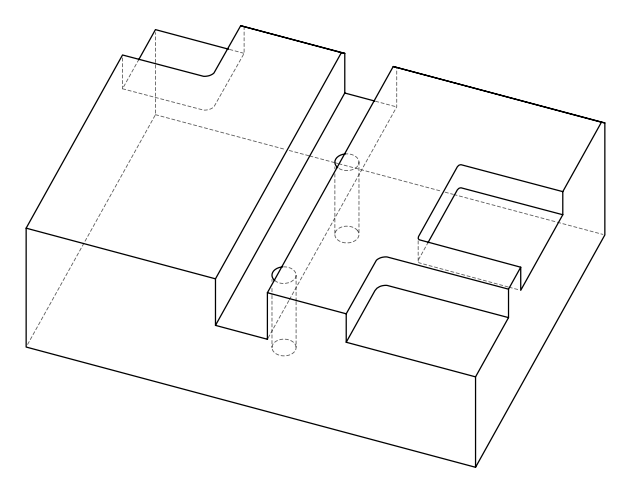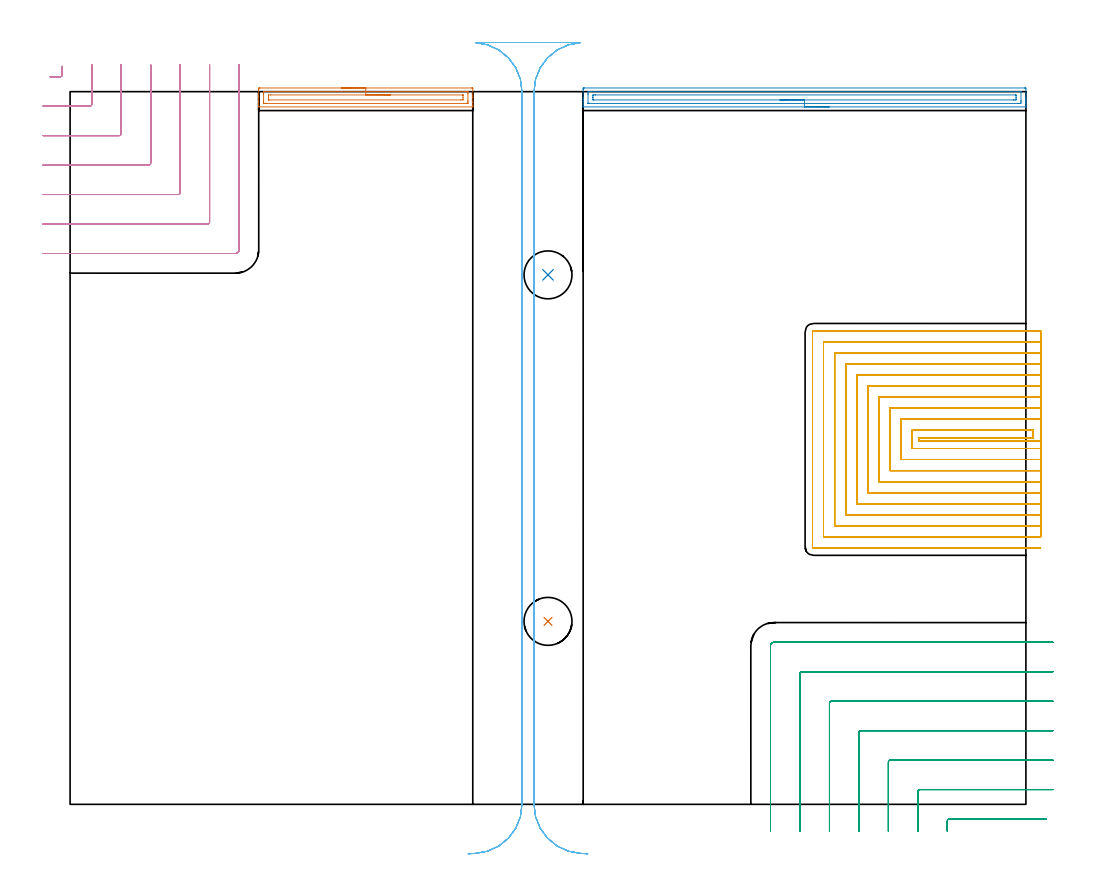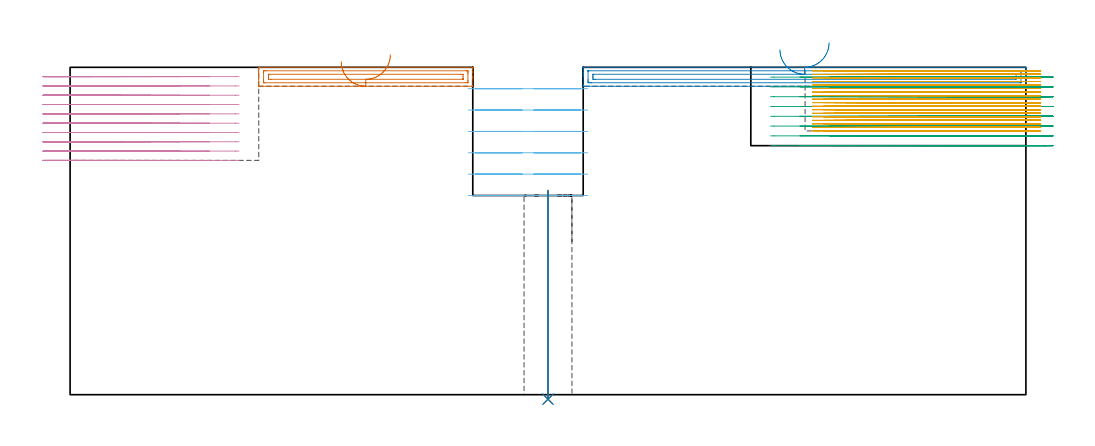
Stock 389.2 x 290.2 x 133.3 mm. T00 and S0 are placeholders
(PLAN: 8 operations, 4 tool changes, 151.3 min)
(1 AREA_MILL | FG_CHAMFER_SURFACE | UGT0205_001 | 2.3 min | 2867 mm3)
(2 AREA_MILL_1 | FG_CHAMFER_SURFACE_1 | UGT0205_001 | 4.54 min | 5488 mm3)
(3 MILL_CORNER_NOTCH_RECTANGULAR | CORNER_NOTCH_RECTANGULAR | NXT0201_012 | Follow Part, ap 4, ae 75% | 14.84 min | 263790 mm3)
(4 MILL_CORNER_NOTCH_RECTANGULAR_1 | CORNER_NOTCH_RECTANGULAR_1 | NXT0201_012 | Follow Part, ap 4, ae 75% | 13.49 min | 214256 mm3)
(5 MILL_SLOT | SLOT_PARTIAL_RECTANGULAR | NXT0201_008 | Follow Part, ap 1.5, ae 75% | 106.32 min | 219724 mm3)
(6 MILL_RECTANGULAR_SLOT | SLOT_RECTANGULAR | UGT0201_019 | Follow Part, ap 10, ae 75% | 9.11 min | 679936 mm3)
(7 INDEXABLE_INSERT_DRILL_THROUGH_HOLE_FROM_SOLID | STEP1HOLE | NXT0302_010 | 0.35 min | 24187 mm3)
(8 INDEXABLE_INSERT_DRILL_THROUGH_HOLE_FROM_SOLID_1 | STEP1HOLE_1 | NXT0302_010 | 0.35 min | 24185 mm3)
(TOOL UGT0205_001 | Chamfer Mill 20 x 3 x 45 deg. | D20 FL50 Z2)
(TOOL NXT0201_012 | ENDMILL 16mm [2P460-1600-NA 1630] | D16 FL38 Z6)
(TOOL NXT0201_008 | ENDMILL 6mm [2P460-0600-NA 1630] | D6 FL26 Z6)
(TOOL UGT0201_019 | End mill 40 mm | D40 FL63 Z6)
(TOOL NXT0302_010 | Index. Insert Drill 19.5mm [880-D1950L25-05] | D19.5 PA176 FL98 Z2)
(OP 1 AREA_MILL)
G17 G21 G94 G90
T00 M6
G54
G17 G0 G90 X110.4 Y291.7 S1061 M3
G43 Z143.3 H0
Z135.6
G94 G1 X110.438 Z134.728 F250.
X110.552 Z133.864
X110.741 Z133.012
X111.003 Z132.18
X111.337 Z131.374
X111.74 Z130.6
X112.208 Z129.864
X112.74 Z129.172
X113.329 Z128.529
X113.972 Z127.94
X114.664 Z127.409
X115.4 Z126.94
X116.174 Z126.537
X116.98 Z126.203
X117.812 Z125.941
X118.664 Z125.752
X119.528 Z125.638
X120.4 Z125.6
X163.459 Y291.699 Z125.601
X163.813 Y291.696
X163.99 Y291.692 Z125.605
X164. Y291.348 Z125.948
Y288.724 Z128.57
Y288.04 Z129.257
Y287.85 Z129.448
Y286.101 Z131.195
Y285.72 Z131.579
Y284.733 Z132.565
Y284.352 Z132.946
Y284.153 Z133.145
X163.998 Y284.075 Z133.218
X163.99 Y284.003 Z133.289
X163.903 Y284. Z133.3
X76.897
X76.81 Y284.003 Z133.289
X76.802 Y284.075 Z133.218
X76.8 Y284.153 Z133.145
Y284.733 Z132.565
Y285.72 Z131.578
Y286.101 Z131.195
Y286.292 Z131.005
Y288.04 Z129.257
Y288.724 Z128.57
Y291.006 Z126.29
X76.804 Y291.348 Z125.948
X76.81 Y291.692 Z125.605
X76.987 Y291.696 Z125.601
X77.341 Y291.7 Z125.6
X120.4
Y290.286 Z127.014
X160.986
X161.684 Y290.284 Z127.016
X161.878 Y290.282 Z127.018
X161.977 Y290.279 Z127.021
X161.99 Y290.247 Z127.053
X161.996 Y290.165 Z127.135
X161.999 Y289.599 Z127.701
X162. Y289.287 Z128.013
Y286.664 Z130.636
X161.999 Y286.101 Z131.199
X161.998 Y285.792 Z131.508
X161.99 Y285.479 Z131.821
X161.98 Y285.421 Z131.879
X161.945 Y285.419 Z131.881
X161.858 Y285.416 Z131.884
X161.684 Y285.415 Z131.885
X161.493 Y285.414 Z131.886
X79.814
X79.116 Y285.416 Z131.884
X78.922 Y285.418 Z131.882
X78.823 Y285.421 Z131.879
X78.81 Y285.453 Z131.847
X78.804 Y285.534 Z131.766
X78.801 Y286.101 Z131.199
X78.8 Y286.413 Z130.887
Y289.036 Z128.264
X78.801 Y289.599 Z127.701
X78.802 Y289.908 Z127.392
X78.81 Y290.221 Z127.079
X78.82 Y290.279 Z127.021
X78.855 Y290.281 Z127.019
X78.942 Y290.284 Z127.016
X79.116 Y290.285 Z127.015
X79.307 Y290.286 Z127.014
X120.4
Y288.872 Z128.428
X159.759 Y288.871 Z128.429
X159.908 Y288.87 Z128.43
X159.957 Y288.868 Z128.432
X159.988 Y288.865 Z128.435
X159.993 Y288.815 Z128.485
X159.998 Y288.724 Z128.576
X160. Y288.634 Z128.666
Y287.76 Z129.54
X159.995 Y286.976 Z130.324
X159.992 Y286.893 Z130.407
X159.975 Y286.835 Z130.465
X159.02 Y286.829 Z130.471
X81.041
X80.892 Y286.83 Z130.47
X80.843 Y286.832 Z130.468
X80.812 Y286.835 Z130.465
X80.807 Y286.885 Z130.415
X80.802 Y286.976 Z130.324
X80.8 Y287.066 Z130.234
Y287.94 Z129.36
X80.805 Y288.724 Z128.576
X80.808 Y288.807 Z128.493
X80.825 Y288.865 Z128.435
X81.78 Y288.871 Z128.429
X120.4 Y288.872 Z128.428
X121.272 Z128.467
X122.136 Z128.58
X122.988 Z128.769
X123.82 Z129.032
X124.626 Z129.365
X125.4 Z129.768
X126.136 Z130.237
X126.828 Z130.768
X127.471 Z131.357
X128.06 Z132.001
X128.592 Z132.693
X129.06 Z133.428
X129.463 Z134.202
X129.797 Z135.008
X130.059 Z135.84
X130.248 Z136.692
X130.362 Z137.557
X130.4 Z138.428
G0 Z143.3
M5
M2
(OP 2 AREA_MILL_1)
G17 G21 G94 G90
T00 M6
G54
G17 G0 G90 X309.05 Y284. S1061 M3
G43 Z143.3 H0
G94 G1 X309.012 Z142.428 F250.
X308.898 Z141.563
X308.709 Z140.712
X308.447 Z139.88
X308.113 Z139.074
X307.71 Z138.3
X307.242 Z137.564
X306.71 Z136.872
X306.121 Z136.229
X305.478 Z135.639
X304.786 Z135.108
X304.05 Z134.64
X303.276 Z134.237
X302.47 Z133.903
X301.638 Z133.641
X300.786 Z133.452
X299.922 Z133.338
X299.05 Z133.3
X209.042
X208.91 Y284.002 Z133.288
X208.902 Y284.111 Z133.181
X208.9 Y284.224 Z133.074
Y284.909 Z132.39
Y285.544 Z131.755
Y286.101 Z131.195
Y286.38 Z130.917
Y286.976 Z130.321
Y287.254 Z130.043
Y287.847 Z129.447
Y291.05 Z126.247
X208.903 Y291.348 Z125.949
X208.91 Y291.692 Z125.604
X209.131 Y291.697 Z125.601
X209.488 Y291.7 Z125.6
X388.613
X388.969 Y291.697 Z125.601
X389.19 Y291.692 Z125.604
X389.2 Y291.348 Z125.949
Y287.85 Z129.444
Y287.254 Z130.043
Y286.976 Z130.321
Y286.38 Z130.917
Y286.101 Z131.195
Y285.544 Z131.755
Y285.227 Z132.072
Y284.224 Z133.074
X389.198 Y284.111 Z133.181
X389.19 Y284.002 Z133.288
X389.058 Y284. Z133.3
X299.05
Y285.414 Z131.886
X211.27 Y285.415 Z131.885
X211.077 Y285.416 Z131.884
X210.938 Y285.42 Z131.88
X210.911 Y285.421 Z131.879
X210.906 Y285.439 Z131.861
X210.903 Y285.462 Z131.838
X210.901 Y285.589 Z131.711
X210.9 Y289.087 Z128.213
X210.904 Y289.599 Z127.701
X210.909 Y289.952 Z127.348
X210.929 Y290.279 Z127.021
X211.27 Y290.283 Z127.017
X211.462 Y290.285 Z127.015
X212.161 Y290.286 Z127.014
X212.352
X386.83 Y290.285 Z127.015
X387.023 Y290.284 Z127.016
X387.162 Y290.28 Z127.02
X387.189 Y290.279 Z127.021
X387.194 Y290.261 Z127.039
X387.197 Y290.238 Z127.062
X387.199 Y290.111 Z127.189
X387.2 Y286.613 Z130.687
X387.196 Y286.101 Z131.199
X387.191 Y285.748 Z131.552
X387.171 Y285.421 Z131.879
X386.83 Y285.417 Z131.883
X386.638 Y285.415 Z131.885
X385.939 Y285.414 Z131.886
X385.748
X299.05
Y286.828 Z130.472
X213.201 Y286.829 Z130.471
X213.052 Y286.831 Z130.469
X212.912 Y286.835 Z130.465
X212.905 Y286.976 Z130.324
X212.901 Y287.124 Z130.176
X212.9 Y287.85 Z129.45
Y287.999 Z129.301
X212.906 Y288.724 Z128.576
X212.909 Y288.864 Z128.436
X213.052 Y288.867 Z128.433
X213.794 Y288.871 Z128.429
X213.943 Y288.872 Z128.428
X384.899 Y288.871 Z128.429
X385.048 Y288.869 Z128.431
X385.188 Y288.865 Z128.435
X385.195 Y288.724 Z128.576
X385.199 Y288.576 Z128.724
X385.2 Y287.85 Z129.45
Y287.701 Z129.599
X385.194 Y286.976 Z130.324
X385.191 Y286.835 Z130.465
X385.048 Y286.833 Z130.467
X384.306 Y286.829 Z130.471
X384.157 Y286.828 Z130.472
X299.05
X298.178 Z130.51
X297.314 Z130.623
X296.462 Z130.812
X295.63 Z131.075
X294.824 Z131.408
X294.05 Z131.811
X293.314 Z132.28
X292.622 Z132.811
X291.979 Z133.4
X291.39 Z134.044
X290.858 Z134.736
X290.39 Z135.472
X289.987 Z136.245
X289.653 Z137.051
X289.391 Z137.883
X289.202 Z138.735
X289.088 Z139.6
X289.05 Z140.472
G0 Z143.3
M5
M2
(OP 3 MILL_CORNER_NOTCH_RECTANGULAR)
G17 G21 G94 G90
T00 M6
G54
G17 G0 G90 X397.492 Y-6. S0 M3
G43 Z143.3 H1
Z129.312
G94 G1 X394.492 F250.
X357.994 F500.
G3 X357.2 Y-6.794 R0.8
G1 Y-8.
Y-11. F250.
G0 Z143.3
X400.2 Y6.
Z129.312
G1 X397.2
X345.995 F500.
G3 X345.2 Y5.205 R0.8
G1 Y-8.
Y-11. F250.
G0 Z143.3
X400.2 Y18.
Z129.312
G1 X397.2
X333.995 F500.
G3 X333.2 Y17.205 R0.8
G1 Y-8.
Y-11. F250.
G0 Z143.3
X400.2 Y30.
Z129.312
G1 X397.2
X321.995 F500.
G3 X321.2 Y29.205 R0.8
G1 Y-8.
Y-11. F250.
G0 Z143.3
X400.2 Y42.
Z129.312
G1 X397.2
X309.996 F500.
G3 X309.2 Y41.204 R0.8
G1 Y-8.
Y-11. F250.
G0 Z143.3
X400.2 Y54.
Z129.312
G1 X397.2
X297.996 F500.
G3 X297.2 Y53.204 R0.8
G1 Y-8.
Y-11. F250.
G0 Z143.3
X400.2 Y66.
Z129.312
G1 X397.2
X286.6 F500.
G3 X285.2 Y64.6 R1.4
G1 Y-8.
Y-11. F250.
G0 Z143.3
X397.492 Y-6.
Z125.325
G1 X394.492
X357.994 F500.
G3 X357.2 Y-6.794 R0.8
G1 Y-8.
Y-11. F250.
G0 Z143.3
X400.2 Y6.
Z125.325
G1 X397.2
X345.995 F500.
G3 X345.2 Y5.205 R0.8
G1 Y-8.
Y-11. F250.
G0 Z143.3
X400.2 Y18.
Z125.325
G1 X397.2
X333.995 F500.
G3 X333.2 Y17.205 R0.8
G1 Y-8.
Y-11. F250.
G0 Z143.3
X400.2 Y30.
Z125.325
G1 X397.2
X321.995 F500.
G3 X321.2 Y29.205 R0.8
G1 Y-8.
Y-11. F250.
G0 Z143.3
X400.2 Y42.
Z125.325
G1 X397.2
X309.996 F500.
G3 X309.2 Y41.204 R0.8
G1 Y-8.
Y-11. F250.
G0 Z143.3
X400.2 Y54.
Z125.325
G1 X397.2
X297.996 F500.
G3 X297.2 Y53.204 R0.8
G1 Y-8.
Y-11. F250.
G0 Z143.3
X400.2 Y66.
Z125.325
G1 X397.2
X286.6 F500.
G3 X285.2 Y64.6 R1.4
G1 Y-8.
Y-11. F250.
G0 Z143.3
X397.492 Y-6.
Z121.337
G1 X394.492
X357.994 F500.
G3 X357.2 Y-6.794 R0.8
G1 Y-8.
Y-11. F250.
G0 Z143.3
X400.2 Y6.
Z121.337
G1 X397.2
X345.995 F500.
G3 X345.2 Y5.205 R0.8
G1 Y-8.
Y-11. F250.
G0 Z143.3
X400.2 Y18.
Z121.337
G1 X397.2
X333.995 F500.
G3 X333.2 Y17.205 R0.8
G1 Y-8.
Y-11. F250.
G0 Z143.3
X400.2 Y30.
Z121.337
G1 X397.2
X321.995 F500.
G3 X321.2 Y29.205 R0.8
G1 Y-8.
Y-11. F250.
G0 Z143.3
X400.2 Y42.
Z121.337
G1 X397.2
X309.996 F500.
G3 X309.2 Y41.204 R0.8
G1 Y-8.
Y-11. F250.
G0 Z143.3
X400.2 Y54.
Z121.337
G1 X397.2
X297.996 F500.
G3 X297.2 Y53.204 R0.8
G1 Y-8.
Y-11. F250.
G0 Z143.3
X400.2 Y66.
Z121.337
G1 X397.2
X286.6 F500.
G3 X285.2 Y64.6 R1.4
G1 Y-8.
Y-11. F250.
G0 Z143.3
X397.492 Y-6.
Z117.35
G1 X394.492
X357.994 F500.
G3 X357.2 Y-6.794 R0.8
G1 Y-8.
Y-11. F250.
G0 Z143.3
X400.2 Y6.
Z117.35
G1 X397.2
X345.995 F500.
G3 X345.2 Y5.205 R0.8
G1 Y-8.
Y-11. F250.
G0 Z143.3
X400.2 Y18.
Z117.35
G1 X397.2
X333.995 F500.
G3 X333.2 Y17.205 R0.8
G1 Y-8.
Y-11. F250.
G0 Z143.3
X400.2 Y30.
Z117.35
G1 X397.2
X321.995 F500.
G3 X321.2 Y29.205 R0.8
G1 Y-8.
Y-11. F250.
G0 Z143.3
X400.2 Y42.
Z117.35
G1 X397.2
X309.996 F500.
G3 X309.2 Y41.204 R0.8
G1 Y-8.
Y-11. F250.
G0 Z143.3
X400.2 Y54.
Z117.35
G1 X397.2
X297.996 F500.
G3 X297.2 Y53.204 R0.8
G1 Y-8.
Y-11. F250.
G0 Z143.3
X400.2 Y66.
Z117.35
G1 X397.2
X286.6 F500.
G3 X285.2 Y64.6 R1.4
G1 Y-8.
Y-11. F250.
G0 Z143.3
X397.492 Y-6.
Z113.362
G1 X394.492
X357.994 F500.
G3 X357.2 Y-6.794 R0.8
G1 Y-8.
Y-11. F250.
G0 Z143.3
X400.2 Y6.
Z113.362
G1 X397.2
X345.995 F500.
G3 X345.2 Y5.205 R0.8
G1 Y-8.
Y-11. F250.
G0 Z143.3
X400.2 Y18.
Z113.362
G1 X397.2
X333.995 F500.
G3 X333.2 Y17.205 R0.8
G1 Y-8.
Y-11. F250.
G0 Z143.3
X400.2 Y30.
Z113.362
G1 X397.2
X321.995 F500.
G3 X321.2 Y29.205 R0.8
G1 Y-8.
Y-11. F250.
G0 Z143.3
X400.2 Y42.
Z113.362
G1 X397.2
X309.996 F500.
G3 X309.2 Y41.204 R0.8
G1 Y-8.
Y-11. F250.
G0 Z143.3
X400.2 Y54.
Z113.362
G1 X397.2
X297.996 F500.
G3 X297.2 Y53.204 R0.8
G1 Y-8.
Y-11. F250.
G0 Z143.3
X400.2 Y66.
Z113.362
G1 X397.2
X286.6 F500.
G3 X285.2 Y64.6 R1.4
G1 Y-8.
Y-11. F250.
G0 Z143.3
X397.492 Y-6.
Z109.375
G1 X394.492
X357.994 F500.
G3 X357.2 Y-6.794 R0.8
G1 Y-8.
Y-11. F250.
G0 Z143.3
X400.2 Y6.
Z109.375
G1 X397.2
X345.995 F500.
G3 X345.2 Y5.205 R0.8
G1 Y-8.
Y-11. F250.
G0 Z143.3
X400.2 Y18.
Z109.375
G1 X397.2
X333.995 F500.
G3 X333.2 Y17.205 R0.8
G1 Y-8.
Y-11. F250.
G0 Z143.3
X400.2 Y30.
Z109.375
G1 X397.2
X321.995 F500.
G3 X321.2 Y29.205 R0.8
G1 Y-8.
Y-11. F250.
G0 Z143.3
X400.2 Y42.
Z109.375
G1 X397.2
X309.996 F500.
G3 X309.2 Y41.204 R0.8
G1 Y-8.
Y-11. F250.
G0 Z143.3
X400.2 Y54.
Z109.375
G1 X397.2
X297.996 F500.
G3 X297.2 Y53.204 R0.8
G1 Y-8.
Y-11. F250.
G0 Z143.3
X400.2 Y66.
Z109.375
G1 X397.2
X286.6 F500.
G3 X285.2 Y64.6 R1.4
G1 Y-8.
Y-11. F250.
G0 Z143.3
X397.492 Y-6.
Z105.387
G1 X394.492
X357.994 F500.
G3 X357.2 Y-6.794 R0.8
G1 Y-8.
Y-11. F250.
G0 Z143.3
X400.2 Y6.
Z105.387
G1 X397.2
X345.995 F500.
G3 X345.2 Y5.205 R0.8
G1 Y-8.
Y-11. F250.
G0 Z143.3
X400.2 Y18.
Z105.387
G1 X397.2
X333.995 F500.
G3 X333.2 Y17.205 R0.8
G1 Y-8.
Y-11. F250.
G0 Z143.3
X400.2 Y30.
Z105.387
G1 X397.2
X321.995 F500.
G3 X321.2 Y29.205 R0.8
G1 Y-8.
Y-11. F250.
G0 Z143.3
X400.2 Y42.
Z105.387
G1 X397.2
X309.996 F500.
G3 X309.2 Y41.204 R0.8
G1 Y-8.
Y-11. F250.
G0 Z143.3
X400.2 Y54.
Z105.387
G1 X397.2
X297.996 F500.
G3 X297.2 Y53.204 R0.8
G1 Y-8.
Y-11. F250.
G0 Z143.3
X400.2 Y66.
Z105.387
G1 X397.2
X286.6 F500.
G3 X285.2 Y64.6 R1.4
G1 Y-8.
Y-11. F250.
G0 Z143.3
X397.492 Y-6.
Z101.4
G1 X394.492
X357.994 F500.
G3 X357.2 Y-6.794 R0.8
G1 Y-8.
Y-11. F250.
G0 Z143.3
X400.2 Y6.
Z101.4
G1 X397.2
X345.995 F500.
G3 X345.2 Y5.205 R0.8
G1 Y-8.
Y-11. F250.
G0 Z143.3
X400.2 Y18.
Z101.4
G1 X397.2
X333.995 F500.
G3 X333.2 Y17.205 R0.8
G1 Y-8.
Y-11. F250.
G0 Z143.3
X400.2 Y30.
Z101.4
G1 X397.2
X321.995 F500.
G3 X321.2 Y29.205 R0.8
G1 Y-8.
Y-11. F250.
G0 Z143.3
X400.2 Y42.
Z101.4
G1 X397.2
X309.996 F500.
G3 X309.2 Y41.204 R0.8
G1 Y-8.
Y-11. F250.
G0 Z143.3
X400.2 Y54.
Z101.4
G1 X397.2
X297.996 F500.
G3 X297.2 Y53.204 R0.8
G1 Y-8.
Y-11. F250.
G0 Z143.3
X400.2 Y66.
Z101.4
G1 X397.2
X286.6 F500.
G3 X285.2 Y64.6 R1.4
G1 Y-8.
Y-11. F250.
G0 Z143.3
M5
M2
(OP 4 MILL_CORNER_NOTCH_RECTANGULAR_1)
G17 G21 G94 G90
T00 M6
G54
G17 G0 G90 X-8.176 Y296.3 S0 M3
G43 Z143.3 H1
Z129.51
G94 G1 X-5.176 F250.
X-3.994
G3 X-3.2 Y297.094 R0.8
G1 Y297.532
Y300.532
G0 Z143.3
X-11. Y284.3
Z129.51
G1 X-8.
X8.005 F500.
G3 X8.8 Y285.095 R0.8
G1 Y298.2
Y301.2 F250.
G0 Z143.3
X-11. Y272.3
Z129.51
G1 X-8.
X20.005 F500.
G3 X20.8 Y273.095 R0.8
G1 Y298.2
Y301.2 F250.
G0 Z143.3
X-11. Y260.3
Z129.51
G1 X-8.
X32.005 F500.
G3 X32.8 Y261.095 R0.8
G1 Y298.2
Y301.2 F250.
G0 Z143.3
X-11. Y248.3
Z129.51
G1 X-8.
X44.004 F500.
G3 X44.8 Y249.096 R0.8
G1 Y298.2
Y301.2 F250.
G0 Z143.3
X-11. Y236.3
Z129.51
G1 X-8.
X56.004 F500.
G3 X56.8 Y237.096 R0.8
G1 Y298.2
Y301.2 F250.
G0 Z143.3
X-11. Y224.3
Z129.51
G1 X-8.
X67.3 F500.
G3 X68.8 Y225.8 R1.5
G1 Y298.2
Y301.2 F250.
G0 Z143.3
X-8.176 Y296.3
Z125.72
G1 X-5.176
X-3.994
G3 X-3.2 Y297.094 R0.8
G1 Y297.532
Y300.532
G0 Z143.3
X-11. Y284.3
Z125.72
G1 X-8.
X8.005 F500.
G3 X8.8 Y285.095 R0.8
G1 Y298.2
Y301.2 F250.
G0 Z143.3
X-11. Y272.3
Z125.72
G1 X-8.
X20.005 F500.
G3 X20.8 Y273.095 R0.8
G1 Y298.2
Y301.2 F250.
G0 Z143.3
X-11. Y260.3
Z125.72
G1 X-8.
X32.005 F500.
G3 X32.8 Y261.095 R0.8
G1 Y298.2
Y301.2 F250.
G0 Z143.3
X-11. Y248.3
Z125.72
G1 X-8.
X44.004 F500.
G3 X44.8 Y249.096 R0.8
G1 Y298.2
Y301.2 F250.
G0 Z143.3
X-11. Y236.3
Z125.72
G1 X-8.
X56.004 F500.
G3 X56.8 Y237.096 R0.8
G1 Y298.2
Y301.2 F250.
G0 Z143.3
X-11. Y224.3
Z125.72
G1 X-8.
X67.3 F500.
G3 X68.8 Y225.8 R1.5
G1 Y298.2
Y301.2 F250.
G0 Z143.3
X-8.176 Y296.3
Z121.93
G1 X-5.176
X-3.994
G3 X-3.2 Y297.094 R0.8
G1 Y297.532
Y300.532
G0 Z143.3
X-11. Y284.3
Z121.93
G1 X-8.
X8.005 F500.
G3 X8.8 Y285.095 R0.8
G1 Y298.2
Y301.2 F250.
G0 Z143.3
X-11. Y272.3
Z121.93
G1 X-8.
X20.005 F500.
G3 X20.8 Y273.095 R0.8
G1 Y298.2
Y301.2 F250.
G0 Z143.3
X-11. Y260.3
Z121.93
G1 X-8.
X32.005 F500.
G3 X32.8 Y261.095 R0.8
G1 Y298.2
Y301.2 F250.
G0 Z143.3
X-11. Y248.3
Z121.93
G1 X-8.
X44.004 F500.
G3 X44.8 Y249.096 R0.8
G1 Y298.2
Y301.2 F250.
G0 Z143.3
X-11. Y236.3
Z121.93
G1 X-8.
X56.004 F500.
G3 X56.8 Y237.096 R0.8
G1 Y298.2
Y301.2 F250.
G0 Z143.3
X-11. Y224.3
Z121.93
G1 X-8.
X67.3 F500.
G3 X68.8 Y225.8 R1.5
G1 Y298.2
Y301.2 F250.
G0 Z143.3
X-8.176 Y296.3
Z118.14
G1 X-5.176
X-3.994
G3 X-3.2 Y297.094 R0.8
G1 Y297.532
Y300.532
G0 Z143.3
X-11. Y284.3
Z118.14
G1 X-8.
X8.005 F500.
G3 X8.8 Y285.095 R0.8
G1 Y298.2
Y301.2 F250.
G0 Z143.3
X-11. Y272.3
Z118.14
G1 X-8.
X20.005 F500.
G3 X20.8 Y273.095 R0.8
G1 Y298.2
Y301.2 F250.
G0 Z143.3
X-11. Y260.3
Z118.14
G1 X-8.
X32.005 F500.
G3 X32.8 Y261.095 R0.8
G1 Y298.2
Y301.2 F250.
G0 Z143.3
X-11. Y248.3
Z118.14
G1 X-8.
X44.004 F500.
G3 X44.8 Y249.096 R0.8
G1 Y298.2
Y301.2 F250.
G0 Z143.3
X-11. Y236.3
Z118.14
G1 X-8.
X56.004 F500.
G3 X56.8 Y237.096 R0.8
G1 Y298.2
Y301.2 F250.
G0 Z143.3
X-11. Y224.3
Z118.14
G1 X-8.
X67.3 F500.
G3 X68.8 Y225.8 R1.5
G1 Y298.2
Y301.2 F250.
G0 Z143.3
X-8.176 Y296.3
Z114.35
G1 X-5.176
X-3.994
G3 X-3.2 Y297.094 R0.8
G1 Y297.532
Y300.532
G0 Z143.3
X-11. Y284.3
Z114.35
G1 X-8.
X8.005 F500.
G3 X8.8 Y285.095 R0.8
G1 Y298.2
Y301.2 F250.
G0 Z143.3
X-11. Y272.3
Z114.35
G1 X-8.
X20.005 F500.
G3 X20.8 Y273.095 R0.8
G1 Y298.2
Y301.2 F250.
G0 Z143.3
X-11. Y260.3
Z114.35
G1 X-8.
X32.005 F500.
G3 X32.8 Y261.095 R0.8
G1 Y298.2
Y301.2 F250.
G0 Z143.3
X-11. Y248.3
Z114.35
G1 X-8.
X44.004 F500.
G3 X44.8 Y249.096 R0.8
G1 Y298.2
Y301.2 F250.
G0 Z143.3
X-11. Y236.3
Z114.35
G1 X-8.
X56.004 F500.
G3 X56.8 Y237.096 R0.8
G1 Y298.2
Y301.2 F250.
G0 Z143.3
X-11. Y224.3
Z114.35
G1 X-8.
X67.3 F500.
G3 X68.8 Y225.8 R1.5
G1 Y298.2
Y301.2 F250.
G0 Z143.3
X-8.176 Y296.3
Z110.56
G1 X-5.176
X-3.994
G3 X-3.2 Y297.094 R0.8
G1 Y297.532
Y300.532
G0 Z143.3
X-11. Y284.3
Z110.56
G1 X-8.
X8.005 F500.
G3 X8.8 Y285.095 R0.8
G1 Y298.2
Y301.2 F250.
G0 Z143.3
X-11. Y272.3
Z110.56
G1 X-8.
X20.005 F500.
G3 X20.8 Y273.095 R0.8
G1 Y298.2
Y301.2 F250.
G0 Z143.3
X-11. Y260.3
Z110.56
G1 X-8.
X32.005 F500.
G3 X32.8 Y261.095 R0.8
G1 Y298.2
Y301.2 F250.
G0 Z143.3
X-11. Y248.3
Z110.56
G1 X-8.
X44.004 F500.
G3 X44.8 Y249.096 R0.8
G1 Y298.2
Y301.2 F250.
G0 Z143.3
X-11. Y236.3
Z110.56
G1 X-8.
X56.004 F500.
G3 X56.8 Y237.096 R0.8
G1 Y298.2
Y301.2 F250.
G0 Z143.3
X-11. Y224.3
Z110.56
G1 X-8.
X67.3 F500.
G3 X68.8 Y225.8 R1.5
G1 Y298.2
Y301.2 F250.
G0 Z143.3
X-8.176 Y296.3
Z106.77
G1 X-5.176
X-3.994
G3 X-3.2 Y297.094 R0.8
G1 Y297.532
Y300.532
G0 Z143.3
X-11. Y284.3
Z106.77
G1 X-8.
X8.005 F500.
G3 X8.8 Y285.095 R0.8
G1 Y298.2
Y301.2 F250.
G0 Z143.3
X-11. Y272.3
Z106.77
G1 X-8.
X20.005 F500.
G3 X20.8 Y273.095 R0.8
G1 Y298.2
Y301.2 F250.
G0 Z143.3
X-11. Y260.3
Z106.77
G1 X-8.
X32.005 F500.
G3 X32.8 Y261.095 R0.8
G1 Y298.2
Y301.2 F250.
G0 Z143.3
X-11. Y248.3
Z106.77
G1 X-8.
X44.004 F500.
G3 X44.8 Y249.096 R0.8
G1 Y298.2
Y301.2 F250.
G0 Z143.3
X-11. Y236.3
Z106.77
G1 X-8.
X56.004 F500.
G3 X56.8 Y237.096 R0.8
G1 Y298.2
Y301.2 F250.
G0 Z143.3
X-11. Y224.3
Z106.77
G1 X-8.
X67.3 F500.
G3 X68.8 Y225.8 R1.5
G1 Y298.2
Y301.2 F250.
G0 Z143.3
X-8.176 Y296.3
Z102.98
G1 X-5.176
X-3.994
G3 X-3.2 Y297.094 R0.8
G1 Y297.532
Y300.532
G0 Z143.3
X-11. Y284.3
Z102.98
G1 X-8.
X8.005 F500.
G3 X8.8 Y285.095 R0.8
G1 Y298.2
Y301.2 F250.
G0 Z143.3
X-11. Y272.3
Z102.98
G1 X-8.
X20.005 F500.
G3 X20.8 Y273.095 R0.8
G1 Y298.2
Y301.2 F250.
G0 Z143.3
X-11. Y260.3
Z102.98
G1 X-8.
X32.005 F500.
G3 X32.8 Y261.095 R0.8
G1 Y298.2
Y301.2 F250.
G0 Z143.3
X-11. Y248.3
Z102.98
G1 X-8.
X44.004 F500.
G3 X44.8 Y249.096 R0.8
G1 Y298.2
Y301.2 F250.
G0 Z143.3
X-11. Y236.3
Z102.98
G1 X-8.
X56.004 F500.
G3 X56.8 Y237.096 R0.8
G1 Y298.2
Y301.2 F250.
G0 Z143.3
X-11. Y224.3
Z102.98
G1 X-8.
X67.3 F500.
G3 X68.8 Y225.8 R1.5
G1 Y298.2
Y301.2 F250.
G0 Z143.3
X-8.176 Y296.3
Z99.19
G1 X-5.176
X-3.994
G3 X-3.2 Y297.094 R0.8
G1 Y297.532
Y300.532
G0 Z143.3
X-11. Y284.3
Z99.19
G1 X-8.
X8.005 F500.
G3 X8.8 Y285.095 R0.8
G1 Y298.2
Y301.2 F250.
G0 Z143.3
X-11. Y272.3
Z99.19
G1 X-8.
X20.005 F500.
G3 X20.8 Y273.095 R0.8
G1 Y298.2
Y301.2 F250.
G0 Z143.3
X-11. Y260.3
Z99.19
G1 X-8.
X32.005 F500.
G3 X32.8 Y261.095 R0.8
G1 Y298.2
Y301.2 F250.
G0 Z143.3
X-11. Y248.3
Z99.19
G1 X-8.
X44.004 F500.
G3 X44.8 Y249.096 R0.8
G1 Y298.2
Y301.2 F250.
G0 Z143.3
X-11. Y236.3
Z99.19
G1 X-8.
X56.004 F500.
G3 X56.8 Y237.096 R0.8
G1 Y298.2
Y301.2 F250.
G0 Z143.3
X-11. Y224.3
Z99.19
G1 X-8.
X67.3 F500.
G3 X68.8 Y225.8 R1.5
G1 Y298.2
Y301.2 F250.
G0 Z143.3
X-8.176 Y296.3
Z95.4
G1 X-5.176
X-3.994
G3 X-3.2 Y297.094 R0.8
G1 Y297.532
Y300.532
G0 Z143.3
X-11. Y284.3
Z95.4
G1 X-8.
X8.005 F500.
G3 X8.8 Y285.095 R0.8
G1 Y298.2
Y301.2 F250.
G0 Z143.3
X-11. Y272.3
Z95.4
G1 X-8.
X20.005 F500.
G3 X20.8 Y273.095 R0.8
G1 Y298.2
Y301.2 F250.
G0 Z143.3
X-11. Y260.3
Z95.4
G1 X-8.
X32.005 F500.
G3 X32.8 Y261.095 R0.8
G1 Y298.2
Y301.2 F250.
G0 Z143.3
X-11. Y248.3
Z95.4
G1 X-8.
X44.004 F500.
G3 X44.8 Y249.096 R0.8
G1 Y298.2
Y301.2 F250.
G0 Z143.3
X-11. Y236.3
Z95.4
G1 X-8.
X56.004 F500.
G3 X56.8 Y237.096 R0.8
G1 Y298.2
Y301.2 F250.
G0 Z143.3
X-11. Y224.3
Z95.4
G1 X-8.
X67.3 F500.
G3 X68.8 Y225.8 R1.5
G1 Y298.2
Y301.2 F250.
G0 Z143.3
M5
M2
(OP 5 MILL_SLOT)
G17 G21 G94 G90
T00 M6
G54
G17 G0 G90 X395.2 Y147.9 S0 M3
G43 Z143.3 H1
Z131.861
G94 G1 X392.2 F250.
X345.8 F500.
Y149.3
X392.2
Y152.3
X342.8
Y144.9
X392.2
X395.2 F250.
Y156.8
X392.2
X338.3 F500.
Y140.4
X392.2
X395.2 F250.
Y161.3
X392.2
X333.8 F500.
Y135.9
X392.2
X395.2 F250.
Y165.8
X392.2
X329.3 F500.
Y131.4
X392.2
X395.2 F250.
Y170.3
X392.2
X324.8 F500.
Y126.9
X392.2
X395.2 F250.
Y174.8
X392.2
X320.3 F500.
Y122.4
X392.2
X395.2 F250.
Y179.3
X392.2
X315.8 F500.
Y117.9
X392.2
X395.2 F250.
Y183.8
X392.2
X311.3 F500.
Y113.4
X392.2
X395.2 F250.
Y188.3
X392.2
X306.8 F500.
Y108.9
X392.2
X395.2 F250.
Y192.8
X392.2
X302.7 F500.
G3 X302.3 Y192.4 R0.4
G1 Y104.8
G3 X302.7 Y104.4 R0.4
G1 X392.2
X395.2 F250.
G0 Y147.9 Z130.422
G1 X392.2
X345.8 F500.
Y149.3
X392.2
Y152.3
X342.8
Y144.9
X392.2
X395.2 F250.
Y156.8
X392.2
X338.3 F500.
Y140.4
X392.2
X395.2 F250.
Y161.3
X392.2
X333.8 F500.
Y135.9
X392.2
X395.2 F250.
Y165.8
X392.2
X329.3 F500.
Y131.4
X392.2
X395.2 F250.
Y170.3
X392.2
X324.8 F500.
Y126.9
X392.2
X395.2 F250.
Y174.8
X392.2
X320.3 F500.
Y122.4
X392.2
X395.2 F250.
Y179.3
X392.2
X315.8 F500.
Y117.9
X392.2
X395.2 F250.
Y183.8
X392.2
X311.3 F500.
Y113.4
X392.2
X395.2 F250.
Y188.3
X392.2
X306.8 F500.
Y108.9
X392.2
X395.2 F250.
Y192.8
X392.2
X302.7 F500.
G3 X302.3 Y192.4 R0.4
G1 Y104.8
G3 X302.7 Y104.4 R0.4
G1 X392.2
X395.2 F250.
G0 Y147.9 Z128.983
G1 X392.2
X345.8 F500.
Y149.3
X392.2
Y152.3
X342.8
Y144.9
X392.2
X395.2 F250.
Y156.8
X392.2
X338.3 F500.
Y140.4
X392.2
X395.2 F250.
Y161.3
X392.2
X333.8 F500.
Y135.9
X392.2
X395.2 F250.
Y165.8
X392.2
X329.3 F500.
Y131.4
X392.2
X395.2 F250.
Y170.3
X392.2
X324.8 F500.
Y126.9
X392.2
X395.2 F250.
Y174.8
X392.2
X320.3 F500.
Y122.4
X392.2
X395.2 F250.
Y179.3
X392.2
X315.8 F500.
Y117.9
X392.2
X395.2 F250.
Y183.8
X392.2
X311.3 F500.
Y113.4
X392.2
X395.2 F250.
Y188.3
X392.2
X306.8 F500.
Y108.9
X392.2
X395.2 F250.
Y192.8
X392.2
X302.7 F500.
G3 X302.3 Y192.4 R0.4
G1 Y104.8
G3 X302.7 Y104.4 R0.4
G1 X392.2
X395.2 F250.
G0 Y147.9 Z127.544
G1 X392.2
X345.8 F500.
Y149.3
X392.2
Y152.3
X342.8
Y144.9
X392.2
X395.2 F250.
Y156.8
X392.2
X338.3 F500.
Y140.4
X392.2
X395.2 F250.
Y161.3
X392.2
X333.8 F500.
Y135.9
X392.2
X395.2 F250.
Y165.8
X392.2
X329.3 F500.
Y131.4
X392.2
X395.2 F250.
Y170.3
X392.2
X324.8 F500.
Y126.9
X392.2
X395.2 F250.
Y174.8
X392.2
X320.3 F500.
Y122.4
X392.2
X395.2 F250.
Y179.3
X392.2
X315.8 F500.
Y117.9
X392.2
X395.2 F250.
Y183.8
X392.2
X311.3 F500.
Y113.4
X392.2
X395.2 F250.
Y188.3
X392.2
X306.8 F500.
Y108.9
X392.2
X395.2 F250.
Y192.8
X392.2
X302.7 F500.
G3 X302.3 Y192.4 R0.4
G1 Y104.8
G3 X302.7 Y104.4 R0.4
G1 X392.2
X395.2 F250.
G0 Y147.9 Z126.105
G1 X392.2
X345.8 F500.
Y149.3
X392.2
Y152.3
X342.8
Y144.9
X392.2
X395.2 F250.
Y156.8
X392.2
X338.3 F500.
Y140.4
X392.2
X395.2 F250.
Y161.3
X392.2
X333.8 F500.
Y135.9
X392.2
X395.2 F250.
Y165.8
X392.2
X329.3 F500.
Y131.4
X392.2
X395.2 F250.
Y170.3
X392.2
X324.8 F500.
Y126.9
X392.2
X395.2 F250.
Y174.8
X392.2
X320.3 F500.
Y122.4
X392.2
X395.2 F250.
Y179.3
X392.2
X315.8 F500.
Y117.9
X392.2
X395.2 F250.
Y183.8
X392.2
X311.3 F500.
Y113.4
X392.2
X395.2 F250.
Y188.3
X392.2
X306.8 F500.
Y108.9
X392.2
X395.2 F250.
Y192.8
X392.2
X302.7 F500.
G3 X302.3 Y192.4 R0.4
G1 Y104.8
G3 X302.7 Y104.4 R0.4
G1 X392.2
X395.2 F250.
G0 Y147.9 Z124.667
G1 X392.2
X345.8 F500.
Y149.3
X392.2
Y152.3
X342.8
Y144.9
X392.2
X395.2 F250.
Y156.8
X392.2
X338.3 F500.
Y140.4
X392.2
X395.2 F250.
Y161.3
X392.2
X333.8 F500.
Y135.9
X392.2
X395.2 F250.
Y165.8
X392.2
X329.3 F500.
Y131.4
X392.2
X395.2 F250.
Y170.3
X392.2
X324.8 F500.
Y126.9
X392.2
X395.2 F250.
Y174.8
X392.2
X320.3 F500.
Y122.4
X392.2
X395.2 F250.
Y179.3
X392.2
X315.8 F500.
Y117.9
X392.2
X395.2 F250.
Y183.8
X392.2
X311.3 F500.
Y113.4
X392.2
X395.2 F250.
Y188.3
X392.2
X306.8 F500.
Y108.9
X392.2
X395.2 F250.
Y192.8
X392.2
X302.7 F500.
G3 X302.3 Y192.4 R0.4
G1 Y104.8
G3 X302.7 Y104.4 R0.4
G1 X392.2
X395.2 F250.
G0 Y147.9 Z123.228
G1 X392.2
X345.8 F500.
Y149.3
X392.2
Y152.3
X342.8
Y144.9
X392.2
X395.2 F250.
Y156.8
X392.2
X338.3 F500.
Y140.4
X392.2
X395.2 F250.
Y161.3
X392.2
X333.8 F500.
Y135.9
X392.2
X395.2 F250.
Y165.8
X392.2
X329.3 F500.
Y131.4
X392.2
X395.2 F250.
Y170.3
X392.2
X324.8 F500.
Y126.9
X392.2
X395.2 F250.
Y174.8
X392.2
X320.3 F500.
Y122.4
X392.2
X395.2 F250.
Y179.3
X392.2
X315.8 F500.
Y117.9
X392.2
X395.2 F250.
Y183.8
X392.2
X311.3 F500.
Y113.4
X392.2
X395.2 F250.
Y188.3
X392.2
X306.8 F500.
Y108.9
X392.2
X395.2 F250.
Y192.8
X392.2
X302.7 F500.
G3 X302.3 Y192.4 R0.4
G1 Y104.8
G3 X302.7 Y104.4 R0.4
G1 X392.2
X395.2 F250.
G0 Y147.9 Z121.789
G1 X392.2
X345.8 F500.
Y149.3
X392.2
Y152.3
X342.8
Y144.9
X392.2
X395.2 F250.
Y156.8
X392.2
X338.3 F500.
Y140.4
X392.2
X395.2 F250.
Y161.3
X392.2
X333.8 F500.
Y135.9
X392.2
X395.2 F250.
Y165.8
X392.2
X329.3 F500.
Y131.4
X392.2
X395.2 F250.
Y170.3
X392.2
X324.8 F500.
Y126.9
X392.2
X395.2 F250.
Y174.8
X392.2
X320.3 F500.
Y122.4
X392.2
X395.2 F250.
Y179.3
X392.2
X315.8 F500.
Y117.9
X392.2
X395.2 F250.
Y183.8
X392.2
X311.3 F500.
Y113.4
X392.2
X395.2 F250.
Y188.3
X392.2
X306.8 F500.
Y108.9
X392.2
X395.2 F250.
Y192.8
X392.2
X302.7 F500.
G3 X302.3 Y192.4 R0.4
G1 Y104.8
G3 X302.7 Y104.4 R0.4
G1 X392.2
X395.2 F250.
G0 Y147.9 Z120.35
G1 X392.2
X345.8 F500.
Y149.3
X392.2
Y152.3
X342.8
Y144.9
X392.2
X395.2 F250.
Y156.8
X392.2
X338.3 F500.
Y140.4
X392.2
X395.2 F250.
Y161.3
X392.2
X333.8 F500.
Y135.9
X392.2
X395.2 F250.
Y165.8
X392.2
X329.3 F500.
Y131.4
X392.2
X395.2 F250.
Y170.3
X392.2
X324.8 F500.
Y126.9
X392.2
X395.2 F250.
Y174.8
X392.2
X320.3 F500.
Y122.4
X392.2
X395.2 F250.
Y179.3
X392.2
X315.8 F500.
Y117.9
X392.2
X395.2 F250.
Y183.8
X392.2
X311.3 F500.
Y113.4
X392.2
X395.2 F250.
Y188.3
X392.2
X306.8 F500.
Y108.9
X392.2
X395.2 F250.
Y192.8
X392.2
X302.7 F500.
G3 X302.3 Y192.4 R0.4
G1 Y104.8
G3 X302.7 Y104.4 R0.4
G1 X392.2
X395.2 F250.
G0 Y147.9 Z118.911
G1 X392.2
X345.8 F500.
Y149.3
X392.2
Y152.3
X342.8
Y144.9
X392.2
X395.2 F250.
Y156.8
X392.2
X338.3 F500.
Y140.4
X392.2
X395.2 F250.
Y161.3
X392.2
X333.8 F500.
Y135.9
X392.2
X395.2 F250.
Y165.8
X392.2
X329.3 F500.
Y131.4
X392.2
X395.2 F250.
Y170.3
X392.2
X324.8 F500.
Y126.9
X392.2
X395.2 F250.
Y174.8
X392.2
X320.3 F500.
Y122.4
X392.2
X395.2 F250.
Y179.3
X392.2
X315.8 F500.
Y117.9
X392.2
X395.2 F250.
Y183.8
X392.2
X311.3 F500.
Y113.4
X392.2
X395.2 F250.
Y188.3
X392.2
X306.8 F500.
Y108.9
X392.2
X395.2 F250.
Y192.8
X392.2
X302.7 F500.
G3 X302.3 Y192.4 R0.4
G1 Y104.8
G3 X302.7 Y104.4 R0.4
G1 X392.2
X395.2 F250.
G0 Y147.9 Z117.472
G1 X392.2
X345.8 F500.
Y149.3
X392.2
Y152.3
X342.8
Y144.9
X392.2
X395.2 F250.
Y156.8
X392.2
X338.3 F500.
Y140.4
X392.2
X395.2 F250.
Y161.3
X392.2
X333.8 F500.
Y135.9
X392.2
X395.2 F250.
Y165.8
X392.2
X329.3 F500.
Y131.4
X392.2
X395.2 F250.
Y170.3
X392.2
X324.8 F500.
Y126.9
X392.2
X395.2 F250.
Y174.8
X392.2
X320.3 F500.
Y122.4
X392.2
X395.2 F250.
Y179.3
X392.2
X315.8 F500.
Y117.9
X392.2
X395.2 F250.
Y183.8
X392.2
X311.3 F500.
Y113.4
X392.2
X395.2 F250.
Y188.3
X392.2
X306.8 F500.
Y108.9
X392.2
X395.2 F250.
Y192.8
X392.2
X302.7 F500.
G3 X302.3 Y192.4 R0.4
G1 Y104.8
G3 X302.7 Y104.4 R0.4
G1 X392.2
X395.2 F250.
G0 Y147.9 Z116.033
G1 X392.2
X345.8 F500.
Y149.3
X392.2
Y152.3
X342.8
Y144.9
X392.2
X395.2 F250.
Y156.8
X392.2
X338.3 F500.
Y140.4
X392.2
X395.2 F250.
Y161.3
X392.2
X333.8 F500.
Y135.9
X392.2
X395.2 F250.
Y165.8
X392.2
X329.3 F500.
Y131.4
X392.2
X395.2 F250.
Y170.3
X392.2
X324.8 F500.
Y126.9
X392.2
X395.2 F250.
Y174.8
X392.2
X320.3 F500.
Y122.4
X392.2
X395.2 F250.
Y179.3
X392.2
X315.8 F500.
Y117.9
X392.2
X395.2 F250.
Y183.8
X392.2
X311.3 F500.
Y113.4
X392.2
X395.2 F250.
Y188.3
X392.2
X306.8 F500.
Y108.9
X392.2
X395.2 F250.
Y192.8
X392.2
X302.7 F500.
G3 X302.3 Y192.4 R0.4
G1 Y104.8
G3 X302.7 Y104.4 R0.4
G1 X392.2
X395.2 F250.
G0 Y147.9 Z114.594
G1 X392.2
X345.8 F500.
Y149.3
X392.2
Y152.3
X342.8
Y144.9
X392.2
X395.2 F250.
Y156.8
X392.2
X338.3 F500.
Y140.4
X392.2
X395.2 F250.
Y161.3
X392.2
X333.8 F500.
Y135.9
X392.2
X395.2 F250.
Y165.8
X392.2
X329.3 F500.
Y131.4
X392.2
X395.2 F250.
Y170.3
X392.2
X324.8 F500.
Y126.9
X392.2
X395.2 F250.
Y174.8
X392.2
X320.3 F500.
Y122.4
X392.2
X395.2 F250.
Y179.3
X392.2
X315.8 F500.
Y117.9
X392.2
X395.2 F250.
Y183.8
X392.2
X311.3 F500.
Y113.4
X392.2
X395.2 F250.
Y188.3
X392.2
X306.8 F500.
Y108.9
X392.2
X395.2 F250.
Y192.8
X392.2
X302.7 F500.
G3 X302.3 Y192.4 R0.4
G1 Y104.8
G3 X302.7 Y104.4 R0.4
G1 X392.2
X395.2 F250.
G0 Y147.9 Z113.156
G1 X392.2
X345.8 F500.
Y149.3
X392.2
Y152.3
X342.8
Y144.9
X392.2
X395.2 F250.
Y156.8
X392.2
X338.3 F500.
Y140.4
X392.2
X395.2 F250.
Y161.3
X392.2
X333.8 F500.
Y135.9
X392.2
X395.2 F250.
Y165.8
X392.2
X329.3 F500.
Y131.4
X392.2
X395.2 F250.
Y170.3
X392.2
X324.8 F500.
Y126.9
X392.2
X395.2 F250.
Y174.8
X392.2
X320.3 F500.
Y122.4
X392.2
X395.2 F250.
Y179.3
X392.2
X315.8 F500.
Y117.9
X392.2
X395.2 F250.
Y183.8
X392.2
X311.3 F500.
Y113.4
X392.2
X395.2 F250.
Y188.3
X392.2
X306.8 F500.
Y108.9
X392.2
X395.2 F250.
Y192.8
X392.2
X302.7 F500.
G3 X302.3 Y192.4 R0.4
G1 Y104.8
G3 X302.7 Y104.4 R0.4
G1 X392.2
X395.2 F250.
G0 Y147.9 Z111.717
G1 X392.2
X345.8 F500.
Y149.3
X392.2
Y152.3
X342.8
Y144.9
X392.2
X395.2 F250.
Y156.8
X392.2
X338.3 F500.
Y140.4
X392.2
X395.2 F250.
Y161.3
X392.2
X333.8 F500.
Y135.9
X392.2
X395.2 F250.
Y165.8
X392.2
X329.3 F500.
Y131.4
X392.2
X395.2 F250.
Y170.3
X392.2
X324.8 F500.
Y126.9
X392.2
X395.2 F250.
Y174.8
X392.2
X320.3 F500.
Y122.4
X392.2
X395.2 F250.
Y179.3
X392.2
X315.8 F500.
Y117.9
X392.2
X395.2 F250.
Y183.8
X392.2
X311.3 F500.
Y113.4
X392.2
X395.2 F250.
Y188.3
X392.2
X306.8 F500.
Y108.9
X392.2
X395.2 F250.
Y192.8
X392.2
X302.7 F500.
G3 X302.3 Y192.4 R0.4
G1 Y104.8
G3 X302.7 Y104.4 R0.4
G1 X392.2
X395.2 F250.
G0 Y147.9 Z110.278
G1 X392.2
X345.8 F500.
Y149.3
X392.2
Y152.3
X342.8
Y144.9
X392.2
X395.2 F250.
Y156.8
X392.2
X338.3 F500.
Y140.4
X392.2
X395.2 F250.
Y161.3
X392.2
X333.8 F500.
Y135.9
X392.2
X395.2 F250.
Y165.8
X392.2
X329.3 F500.
Y131.4
X392.2
X395.2 F250.
Y170.3
X392.2
X324.8 F500.
Y126.9
X392.2
X395.2 F250.
Y174.8
X392.2
X320.3 F500.
Y122.4
X392.2
X395.2 F250.
Y179.3
X392.2
X315.8 F500.
Y117.9
X392.2
X395.2 F250.
Y183.8
X392.2
X311.3 F500.
Y113.4
X392.2
X395.2 F250.
Y188.3
X392.2
X306.8 F500.
Y108.9
X392.2
X395.2 F250.
Y192.8
X392.2
X302.7 F500.
G3 X302.3 Y192.4 R0.4
G1 Y104.8
G3 X302.7 Y104.4 R0.4
G1 X392.2
X395.2 F250.
G0 Y147.9 Z108.839
G1 X392.2
X345.8 F500.
Y149.3
X392.2
Y152.3
X342.8
Y144.9
X392.2
X395.2 F250.
Y156.8
X392.2
X338.3 F500.
Y140.4
X392.2
X395.2 F250.
Y161.3
X392.2
X333.8 F500.
Y135.9
X392.2
X395.2 F250.
Y165.8
X392.2
X329.3 F500.
Y131.4
X392.2
X395.2 F250.
Y170.3
X392.2
X324.8 F500.
Y126.9
X392.2
X395.2 F250.
Y174.8
X392.2
X320.3 F500.
Y122.4
X392.2
X395.2 F250.
Y179.3
X392.2
X315.8 F500.
Y117.9
X392.2
X395.2 F250.
Y183.8
X392.2
X311.3 F500.
Y113.4
X392.2
X395.2 F250.
Y188.3
X392.2
X306.8 F500.
Y108.9
X392.2
X395.2 F250.
Y192.8
X392.2
X302.7 F500.
G3 X302.3 Y192.4 R0.4
G1 Y104.8
G3 X302.7 Y104.4 R0.4
G1 X392.2
X395.2 F250.
G0 Y147.9 Z107.4
G1 X392.2
X345.8 F500.
Y149.3
X392.2
Y152.3
X342.8
Y144.9
X392.2
X395.2 F250.
Y156.8
X392.2
X338.3 F500.
Y140.4
X392.2
X395.2 F250.
Y161.3
X392.2
X333.8 F500.
Y135.9
X392.2
X395.2 F250.
Y165.8
X392.2
X329.3 F500.
Y131.4
X392.2
X395.2 F250.
Y170.3
X392.2
X324.8 F500.
Y126.9
X392.2
X395.2 F250.
Y174.8
X392.2
X320.3 F500.
Y122.4
X392.2
X395.2 F250.
Y179.3
X392.2
X315.8 F500.
Y117.9
X392.2
X395.2 F250.
Y183.8
X392.2
X311.3 F500.
Y113.4
X392.2
X395.2 F250.
Y188.3
X392.2
X306.8 F500.
Y108.9
X392.2
X395.2 F250.
Y192.8
X392.2
X302.7 F500.
G3 X302.3 Y192.4 R0.4
G1 Y104.8
G3 X302.7 Y104.4 R0.4
G1 X392.2
X395.2 F250.
G0 Z143.3
M5
M2
(OP 6 MILL_RECTANGULAR_SLOT)
G17 G21 G94 G90
T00 M6
G54
G17 G0 G90 X210.8 Y-20.134 S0 M3
G43 Z143.3 H0
Z124.6
G94 G1 X207.805 Y-19.97 F250.
G2 X188.9 Y0. R20. F500.
G1 Y290.2
G2 X207.805 Y310.17 R20.
G1 Y310.2
X165.095
Y310.17
G2 X184. Y290.2 R20.
G1 Y0.
G2 X165.095 Y-19.97 R20.
G1 X162.1 Y-20.134 F250.
G0 X210.8 Z115.9
G1 X207.805 Y-19.97
G2 X188.9 Y0. R20. F500.
G1 Y290.2
G2 X207.805 Y310.17 R20.
G1 Y310.2
X165.095
Y310.17
G2 X184. Y290.2 R20.
G1 Y0.
G2 X165.095 Y-19.97 R20.
G1 X162.1 Y-20.134 F250.
G0 X210.8 Z107.2
G1 X207.805 Y-19.97
G2 X188.9 Y0. R20. F500.
G1 Y290.2
G2 X207.805 Y310.17 R20.
G1 Y310.2
X165.095
Y310.17
G2 X184. Y290.2 R20.
G1 Y0.
G2 X165.095 Y-19.97 R20.
G1 X162.1 Y-20.134 F250.
G0 X210.8 Z98.5
G1 X207.805 Y-19.97
G2 X188.9 Y0. R20. F500.
G1 Y290.2
G2 X207.805 Y310.17 R20.
G1 Y310.2
X165.095
Y310.17
G2 X184. Y290.2 R20.
G1 Y0.
G2 X165.095 Y-19.97 R20.
G1 X162.1 Y-20.134 F250.
G0 X210.8 Z89.8
G1 X207.805 Y-19.97
G2 X188.9 Y0. R20. F500.
G1 Y290.2
G2 X207.805 Y310.17 R20.
G1 Y310.2
X165.095
Y310.17
G2 X184. Y290.2 R20.
G1 Y0.
G2 X165.095 Y-19.97 R20.
G1 X162.1 Y-20.134 F250.
G0 X210.8 Z81.1
G1 X207.805 Y-19.97
G2 X188.9 Y0. R20. F500.
G1 Y290.2
G2 X207.805 Y310.17 R20.
G1 Y310.2
X165.095
Y310.17
G2 X184. Y290.2 R20.
G1 Y0.
G2 X165.095 Y-19.97 R20.
G1 X162.1 Y-20.134 F250.
G0 Z143.3
M5
M2
(OP 7 INDEXABLE_INSERT_DRILL_THROUGH_HOLE_FROM_SOLID)
G17 G21 G94 G90
T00 M6
G54
G17 G0 G90 X194.6 Y74.5 S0 M3
G43 Z143.3 H1
G94 G81 G98 Z-1.84 F250. R83.1
G80
M5
M2
(OP 8 INDEXABLE_INSERT_DRILL_THROUGH_HOLE_FROM_SOLID_1)
G17 G21 G94 G90
T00 M6
G54
G17 G0 G90 X194.6 Y215.6 S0 M3
G43 Z143.3 H1
G94 G81 G98 Z-1.84 F250. R83.1
G80
M5
M2
